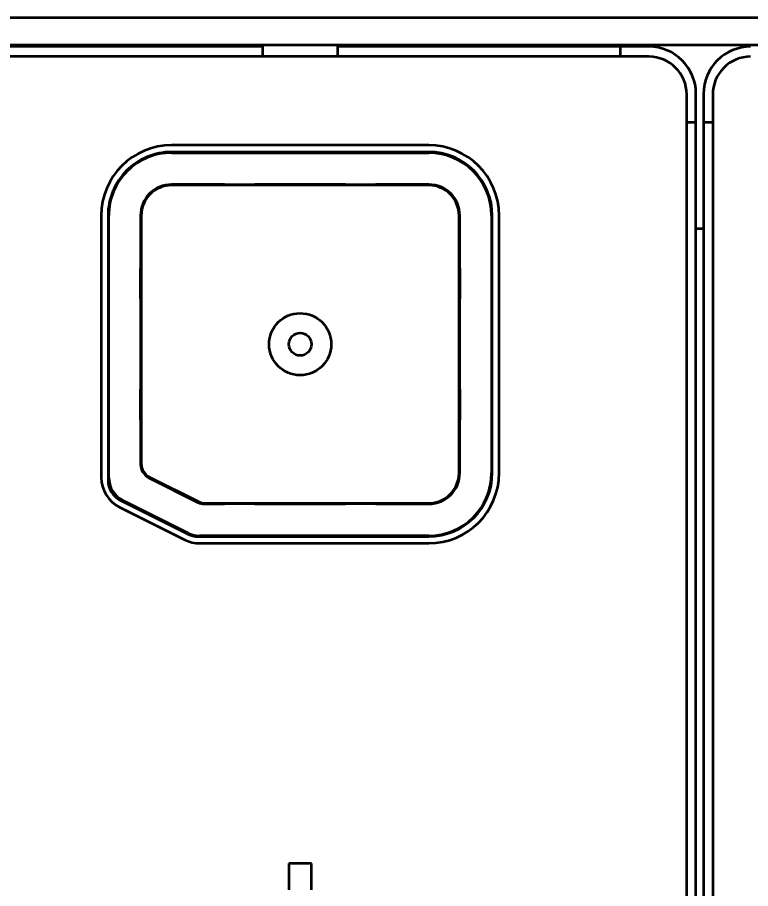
# Model space of a CAD drawing. Extents: x -1334 to -16, y -214 to 699.
# Drawn here: x -1157 to -1108.5, y 104.8 to 162.4 of the extents above; entities that cross this region are included whole.
import ezdxf

# ---------------------------------------------------------------- set-up
doc = ezdxf.new("R2010")
doc.units = 0
doc.dimstyles.get("Standard").update_dxf_attribs({"dimtxt": 0.18, "dimasz": 0.18, "dimexe": 0.18, "dimexo": 0.0625, "dimgap": 0.09, "dimtad": 0, "dimtih": 1, "dimtoh": 1, "dimdec": 4, "dimzin": 0, "dimdsep": 46, "dimtxsty": 'Standard', "dimcen": 0.09, "dimadec": 0, "dimazin": 0, "dimtfac": 1, "dimtdec": 4, "dimtofl": 0, "dimtmove": 0, "dimatfit": 3, "dimfxl": 1, "dimtolj": 1, "dimtzin": 0, "dimarcsym": 0})

# ---------------------------------------------------------------- blocks, each defined once
blk = doc.blocks.new('*D2')
at = {"color": 0, "lineweight": -2, "transparency": 16777216}
for p, q in [((-1164.451, 154.84), (-1164.451, -18.919)), ((-795.211, 16.82), (-795.211, -18.919)), ((-1161.951, -17.669), (-797.711, -17.669))]:
    blk.add_line(p, q, dxfattribs=at)
at = {"color": 0, "transparency": 16777216}
for points in [[(-1161.951, -17.252), (-1161.951, -18.086), (-1164.451, -17.669)], [(-797.711, -17.252), (-797.711, -18.086), (-795.211, -17.669)]]:
    blk.add_solid(points, dxfattribs=at)
at = {"layer": 'Defpoints', "color": 0, "transparency": 16777216}
for p in [(-1164.451, 155.465), (-795.211, 17.445), (-795.211, -17.669)]:
    blk.add_point(p, dxfattribs=at)
at = {"color": 0, "transparency": 16777216, "insert": (-982.702, -15.586), "char_height": 2.5, "attachment_point": 5}
blk.add_mtext('369,24', dxfattribs=at)

msp = doc.modelspace()

# ---------------------------------------------------------------- linework, layer by layer
at = {"color": 7, "lineweight": 35}
for p, q in [((-1167.875, 162.395), (-791.875, 162.395)), ((-1164.951, 160.595), (-794.711, 160.595)), ((-1115.241, 159.805), (-1161.341, 159.805)), ((-1112.741, 15.605), (-1112.741, 157.305)), ((-1111.021, 157.305), (-1111.021, 15.605)), ((-1112.131, 17.445), (-1112.131, 155.465)), ((-1111.631, 155.465), (-1111.631, 17.445))]:
    msp.add_line(p, q, dxfattribs=at)
at = {"color": 7, "lineweight": 35, "ltscale": 0.000997925}
for p, q in [((-1156.201, 160.555), (-1156.201, 160.595)), ((-1140.792, 160.555), (-1140.792, 160.595)), ((-1135.792, 160.555), (-1135.792, 160.595)), ((-1120.381, 160.555), (-1120.381, 160.595))]:
    msp.add_line(p, q, dxfattribs=at)
at = {"color": 7, "lineweight": 35, "ltscale": 0.003248}
msp.add_line((-1115.292, 160.465), (-1115.292, 160.595), dxfattribs=at)
at = {"color": 7, "lineweight": 35, "ltscale": 0.466498}
msp.add_line((-1140.792, 160.465), (-1159.451, 160.465), dxfattribs=at)
at = {"color": 7, "lineweight": 35, "ltscale": 0.385248}
msp.add_line((-1140.792, 160.555), (-1156.201, 160.555), dxfattribs=at)
at = {"color": 7, "lineweight": 35, "ltscale": 0.01875}
for p, q in [((-1140.792, 160.555), (-1140.792, 159.805)), ((-1135.792, 159.805), (-1135.792, 160.555))]:
    msp.add_line(p, q, dxfattribs=at)
at = {"color": 7, "lineweight": 35, "ltscale": 0.125}
msp.add_line((-1135.792, 160.555), (-1140.792, 160.555), dxfattribs=at)
at = {"color": 7, "lineweight": 35, "ltscale": 0.385251}
msp.add_line((-1120.381, 160.555), (-1135.792, 160.555), dxfattribs=at)
at = {"color": 7, "lineweight": 35, "ltscale": 0.466501}
msp.add_line((-1117.131, 160.465), (-1135.792, 160.465), dxfattribs=at)
at = {"color": 7, "lineweight": 35, "ltscale": 0.04725}
for p, q in [((-1115.241, 160.465), (-1117.131, 160.465)), ((-1112.131, 155.465), (-1112.131, 157.355)), ((-1111.631, 157.355), (-1111.631, 155.465))]:
    msp.add_line(p, q, dxfattribs=at)
at = {"color": 7, "lineweight": 35, "ltscale": 0.0165}
msp.add_line((-1117.131, 160.465), (-1117.131, 159.805), dxfattribs=at)
at = {"color": 7, "lineweight": 35, "ltscale": 0.01525}
for p, q in [((-1112.741, 155.465), (-1112.131, 155.465)), ((-1111.631, 155.465), (-1111.021, 155.465))]:
    msp.add_line(p, q, dxfattribs=at)
at = {"color": 7, "lineweight": 35, "ltscale": 0.425}
for p, q in [((-1129.792, 153.955), (-1146.792, 153.955)), ((-1129.792, 153.505), (-1146.792, 153.505)), ((-1146.792, 153.455), (-1129.792, 153.455)), ((-1129.792, 151.305), (-1146.792, 151.305)), ((-1127.792, 132.305), (-1127.792, 149.305)), ((-1125.641, 149.305), (-1125.641, 132.305)), ((-1125.591, 132.305), (-1125.591, 149.305)), ((-1125.141, 132.305), (-1125.141, 149.305))]:
    msp.add_line(p, q, dxfattribs=at)
at = {"color": 7, "lineweight": 35, "ltscale": 0.0875}
for p, q in [((-1143.292, 151.355), (-1146.792, 151.355)), ((-1129.792, 151.355), (-1133.292, 151.355)), ((-1148.841, 149.305), (-1148.841, 145.805)), ((-1127.741, 145.805), (-1127.741, 149.305)), ((-1127.741, 132.305), (-1127.741, 135.805)), ((-1133.292, 130.255), (-1129.792, 130.255))]:
    msp.add_line(p, q, dxfattribs=at)
at = {"color": 7, "lineweight": 35, "ltscale": 0.05}
for p, q in [((-1143.292, 151.355), (-1141.292, 151.355)), ((-1135.292, 151.355), (-1133.292, 151.355)), ((-1148.841, 143.805), (-1148.841, 145.805)), ((-1127.741, 145.805), (-1127.741, 143.805)), ((-1148.841, 135.805), (-1148.841, 137.805)), ((-1127.741, 137.805), (-1127.741, 135.805)), ((-1141.292, 130.255), (-1143.292, 130.255)), ((-1133.292, 130.255), (-1135.292, 130.255))]:
    msp.add_line(p, q, dxfattribs=at)
at = {"color": 7, "lineweight": 35, "ltscale": 0.00125}
for p, q in [((-1143.292, 151.305), (-1143.292, 151.355)), ((-1141.292, 151.355), (-1141.292, 151.305)), ((-1135.292, 151.305), (-1135.292, 151.355)), ((-1133.292, 151.355), (-1133.292, 151.305)), ((-1143.292, 130.255), (-1143.292, 130.305)), ((-1141.292, 130.305), (-1141.292, 130.255)), ((-1135.292, 130.255), (-1135.292, 130.305)), ((-1133.292, 130.305), (-1133.292, 130.255))]:
    msp.add_line(p, q, dxfattribs=at)
at = {"color": 7, "lineweight": 35, "ltscale": 0.15}
for p, q in [((-1135.292, 151.355), (-1141.292, 151.355)), ((-1148.841, 143.805), (-1148.841, 137.805)), ((-1127.741, 137.805), (-1127.741, 143.805)), ((-1141.292, 130.255), (-1135.292, 130.255))]:
    msp.add_line(p, q, dxfattribs=at)
at = {"color": 7, "lineweight": 35, "ltscale": 0.432431}
for p, q in [((-1151.441, 149.305), (-1151.441, 132.008)), ((-1150.941, 132.008), (-1150.941, 149.305))]:
    msp.add_line(p, q, dxfattribs=at)
at = {"color": 7, "lineweight": 35, "ltscale": 0.436824}
msp.add_line((-1150.991, 149.305), (-1150.991, 131.832), dxfattribs=at)
at = {"color": 7, "lineweight": 35, "ltscale": 0.409549}
msp.add_line((-1148.792, 149.305), (-1148.792, 132.923), dxfattribs=at)
at = {"color": 7, "lineweight": 35, "ltscale": 0.0125}
msp.add_line((-1112.131, 148.455), (-1111.631, 148.455), dxfattribs=at)
at = {"color": 7, "lineweight": 35, "ltscale": 0.001248}
for p, q in [((-1148.841, 145.805), (-1148.792, 145.805)), ((-1148.792, 143.805), (-1148.841, 143.805)), ((-1148.841, 137.805), (-1148.792, 137.805)), ((-1148.792, 135.805), (-1148.841, 135.805))]:
    msp.add_line(p, q, dxfattribs=at)
at = {"color": 7, "lineweight": 35, "ltscale": 0.001251}
for p, q in [((-1127.792, 145.805), (-1127.741, 145.805)), ((-1127.741, 143.805), (-1127.792, 143.805)), ((-1127.792, 137.805), (-1127.741, 137.805)), ((-1127.741, 135.805), (-1127.792, 135.805))]:
    msp.add_line(p, q, dxfattribs=at)
at = {"color": 7, "lineweight": 35, "ltscale": 0.073299}
msp.add_line((-1148.841, 135.805), (-1148.841, 132.873), dxfattribs=at)
at = {"color": 7, "lineweight": 35, "ltscale": 0.090451}
for p, q in [((-1148.289, 131.979), (-1145.053, 130.361)), ((-1148.239, 132.029), (-1145.003, 130.411))]:
    msp.add_line(p, q, dxfattribs=at)
at = {"color": 7, "lineweight": 35, "ltscale": 0.124496}
msp.add_line((-1145.708, 128.264), (-1150.162, 130.491), dxfattribs=at)
at = {"color": 7, "lineweight": 35, "ltscale": 0.120344}
msp.add_line((-1145.696, 128.335), (-1150.002, 130.488), dxfattribs=at)
at = {"color": 7, "lineweight": 35, "ltscale": 0.032846}
msp.add_line((-1144.605, 130.255), (-1143.292, 130.255), dxfattribs=at)
at = {"color": 7, "lineweight": 35, "ltscale": 0.369098}
msp.add_line((-1144.555, 130.305), (-1129.792, 130.305), dxfattribs=at)
at = {"color": 7, "lineweight": 35, "ltscale": 0.120347}
msp.add_line((-1150.225, 130.04), (-1145.92, 127.888), dxfattribs=at)
at = {"color": 7, "lineweight": 35, "ltscale": 0.381146}
msp.add_line((-1145.037, 128.105), (-1129.792, 128.105), dxfattribs=at)
at = {"color": 7, "lineweight": 35, "ltscale": 0.37861}
for p, q in [((-1129.792, 128.155), (-1144.936, 128.155)), ((-1144.936, 127.655), (-1129.792, 127.655))]:
    msp.add_line(p, q, dxfattribs=at)
at = {"color": 7, "lineweight": 35, "ltscale": 0.04375}
for p, q in [((-1139.042, 106.505), (-1139.042, 104.755)), ((-1137.542, 104.755), (-1137.542, 106.505))]:
    msp.add_line(p, q, dxfattribs=at)
at = {"color": 7, "lineweight": 35, "ltscale": 0.0375}
msp.add_line((-1137.542, 106.505), (-1139.042, 106.505), dxfattribs=at)
at = {"color": 7, "lineweight": 35}
for radius in [2.05, 0.75]:
    msp.add_circle((-1138.292, 140.805), radius, dxfattribs=at)
for centre, radius, start, end in [((-1115.241, 157.355), 3.11, 0, 90), ((-1108.521, 157.355), 3.11, 90, 180.00001), ((-1115.241, 157.305), 2.5, 0, 90), ((-1108.521, 157.305), 2.5, 90, 180.00001), ((-1146.792, 149.305), 4.65, 90, 179.99999), ((-1129.792, 149.305), 4.65, 360, 90), ((-1146.792, 149.305), 4.2, 90, 180.00001), ((-1146.792, 149.305), 4.15, 90, 180.00001), ((-1129.792, 149.305), 4.2, 360, 90), ((-1129.792, 149.305), 4.15, 0, 90), ((-1146.792, 149.305), 2.05, 90, 180.00001), ((-1129.792, 149.305), 2.05, 0, 90), ((-1146.792, 149.305), 2, 90, 179.99999), ((-1129.792, 149.305), 2, 0, 90), ((-1147.841, 132.873), 1, 180.00001, 243.43495), ((-1147.792, 132.923), 1, 179.99999, 243.43495), ((-1149.241, 132.008), 2.2, 180.00001, 243.43495), ((-1149.491, 131.832), 1.5, 179.99999, 243.43495), ((-1149.241, 132.008), 1.7, 179.99999, 243.43495), ((-1129.792, 132.305), 4.2, 270, 360), ((-1129.792, 132.305), 4.65, 270, 0), ((-1129.792, 132.305), 4.15, 270, 360), ((-1129.792, 132.305), 2.05, 270, 360), ((-1129.792, 132.305), 2, 270, 0), ((-1144.605, 131.255), 1, 243.43495, 270), ((-1144.555, 131.305), 1, 243.43495, 270), ((-1144.936, 129.855), 1.7, 243.43495, 270), ((-1144.936, 129.855), 2.2, 243.43495, 270), ((-1145.037, 129.605), 1.5, 243.43495, 270)]:
    msp.add_arc(centre, radius, start, end, dxfattribs=at)

# ---------------------------------------------------------------- dimensions: what is measured, and where the dimension line sits
dim = msp.add_linear_dim(base=(-795.211, -17.669), p1=(-1164.451, 155.465), p2=(-795.211, 17.445), dimstyle='Standard', override={"dimtxt": 2.5, "dimasz": 2.5, "dimexe": 1.25, "dimexo": 0.625, "dimgap": 0.625, "dimtad": 1, "dimtih": 0, "dimtoh": 0, "dimdec": 2, "dimzin": 8, "dimdsep": 44, "dimcen": 2.5, "dimtdec": 2, "dimtofl": 1, "dimatfit": 0, "dimtolj": 0, "dimtzin": 8})
dim.commit()
dim.dimension.update_dxf_attribs({"geometry": '*D2', "text_midpoint": (-982.702, -17.669), "dimtype": 160})

doc.saveas('drawing.dxf')
